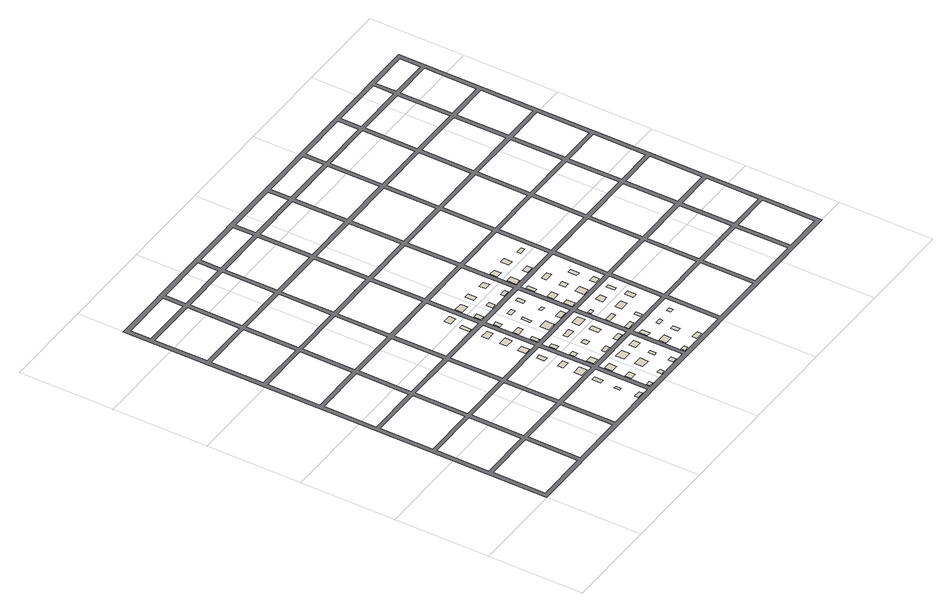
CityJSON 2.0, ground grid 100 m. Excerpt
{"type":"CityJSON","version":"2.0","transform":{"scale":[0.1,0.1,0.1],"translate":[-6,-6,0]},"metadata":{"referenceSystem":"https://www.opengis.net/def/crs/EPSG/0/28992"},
"CityObjects":{
"building1":{"type":"Building","attributes":{"roofType":"Pyramidal","yearOfConstruction":1986,"function":"Industrial","storeysAboveGround":1},"geometry":[{"type":"MultiSurface","lod":"0","boundaries":[[[0,1,2,3]]]}]},
"building2":{"type":"Building","attributes":{"roofType":"Flat","yearOfConstruction":2013,"function":"Residential","storeysAboveGround":5},"geometry":[{"type":"MultiSurface","lod":"0","boundaries":[[[4,5,6,7]]]}]},
"building3":{"type":"Building","attributes":{"roofType":"Gabled","yearOfConstruction":1951,"function":"Residential","storeysAboveGround":1},"geometry":[{"type":"MultiSurface","lod":"0","boundaries":[[[8,9,10,11]]]}]},
"building4":{"type":"Building","attributes":{"roofType":"Flat","yearOfConstruction":1975,"function":"Industrial","storeysAboveGround":4},"geometry":[{"type":"MultiSurface","lod":"0","boundaries":[[[12,13,14,15]]]}]},
"building5":{"type":"Building","attributes":{"roofType":"Flat","yearOfConstruction":1952,"function":"Residential","storeysAboveGround":2},"geometry":[{"type":"MultiSurface","lod":"0","boundaries":[[[16,17,18,19]]]}]},
"building6":{"type":"Building","attributes":{"roofType":"Flat","yearOfConstruction":1989,"function":"Residential","storeysAboveGround":5},"geometry":[{"type":"MultiSurface","lod":"0","boundaries":[[[20,21,22,23]]]}]},
"building7":{"type":"Building","attributes":{"roofType":"Pyramidal","yearOfConstruction":1963,"function":"Residential","storeysAboveGround":3},"geometry":[{"type":"MultiSurface","lod":"0","boundaries":[[[24,25,26,27]]]}]},
"building8":{"type":"Building","attributes":{"roofType":"Flat","yearOfConstruction":1955,"function":"Residential","storeysAboveGround":5},"geometry":[{"type":"MultiSurface","lod":"0","boundaries":[[[28,29,30,31]]]}]},
"building9":{"type":"Building","attributes":{"roofType":"Flat","yearOfConstruction":1998,"function":"Residential","storeysAboveGround":5},"geometry":[{"type":"MultiSurface","lod":"0","boundaries":[[[32,33,34,35]]]}]},
"building10":{"type":"Building","attributes":{"roofType":"Pyramidal","yearOfConstruction":1987,"function":"Residential","storeysAboveGround":2},"geometry":[{"type":"MultiSurface","lod":"0","boundaries":[[[36,37,38,39]]]}]},
"building11":{"type":"Building","attributes":{"roofType":"Shed","yearOfConstruction":1991,"function":"Residential","storeysAboveGround":1},"geometry":[{"type":"MultiSurface","lod":"0","boundaries":[[[40,41,42,43]]]}]},
"building12":{"type":"Building","attributes":{"roofType":"Flat","yearOfConstruction":1973,"function":"Residential","storeysAboveGround":5},"geometry":[{"type":"MultiSurface","lod":"0","boundaries":[[[44,45,46,47]]]}]},
"building13":{"type":"Building","attributes":{"roofType":"Flat","yearOfConstruction":1979,"function":"Residential","storeysAboveGround":5},"geometry":[{"type":"MultiSurface","lod":"0","boundaries":[[[48,49,50,51]]]}]},
"building14":{"type":"Building","attributes":{"roofType":"Flat","yearOfConstruction":1953,"function":"Residential","storeysAboveGround":2},"geometry":[{"type":"MultiSurface","lod":"0","boundaries":[[[52,53,54,55]]]}]},
"building15":{"type":"Building","attributes":{"roofType":"Shed","yearOfConstruction":1978,"function":"Residential","storeysAboveGround":1},"geometry":[{"type":"MultiSurface","lod":"0","boundaries":[[[56,57,58,59]]]}]},
"building16":{"type":"Building","attributes":{"roofType":"Hipped","yearOfConstruction":2014,"function":"Residential","storeysAboveGround":3},"geometry":[{"type":"MultiSurface","lod":"0","boundaries":[[[60,61,62,63]]]}]},
"building17":{"type":"Building","attributes":{"roofType":"Pyramidal","yearOfConstruction":1949,"function":"Residential","storeysAboveGround":1},"geometry":[{"type":"MultiSurface","lod":"0","boundaries":[[[64,65,66,67]]]}]},
"building18":{"type":"Building","attributes":{"roofType":"Flat","yearOfConstruction":1983,"function":"Residential","storeysAboveGround":4},"geometry":[{"type":"MultiSurface","lod":"0","boundaries":[[[68,69,70,71]]]}]},
"building19":{"type":"Building","attributes":{"roofType":"Flat","yearOfConstruction":1946,"function":"Residential","storeysAboveGround":1},"geometry":[{"type":"MultiSurface","lod":"0","boundaries":[[[72,73,74,75]]]}]},
"building20":{"type":"Building","attributes":{"roofType":"Flat","yearOfConstruction":1986,"function":"Residential","storeysAboveGround":2},"geometry":[{"type":"MultiSurface","lod":"0","boundaries":[[[76,77,78,79]]]}]},
"building21":{"type":"Building","attributes":{"roofType":"Shed","yearOfConstruction":1977,"function":"Residential","storeysAboveGround":3},"geometry":[{"type":"MultiSurface","lod":"0","boundaries":[[[80,81,82,83]]]}]},
"building22":{"type":"Building","attributes":{"roofType":"Hipped","yearOfConstruction":2005,"function":"Residential","storeysAboveGround":2},"geometry":[{"type":"MultiSurface","lod":"0","boundaries":[[[84,85,86,87]]]}]},
"building23":{"type":"Building","attributes":{"roofType":"Flat","yearOfConstruction":1967,"function":"Residential","storeysAboveGround":5},"geometry":[{"type":"MultiSurface","lod":"0","boundaries":[[[88,89,90,91]]]}]},
"building24":{"type":"Building","attributes":{"roofType":"Gabled","yearOfConstruction":1957,"function":"Residential","storeysAboveGround":2},"geometry":[{"type":"MultiSurface","lod":"0","boundaries":[[[92,93,94,95]]]}]},
"building25":{"type":"Building","attributes":{"roofType":"Pyramidal","yearOfConstruction":1960,"function":"Residential","storeysAboveGround":2},"geometry":[{"type":"MultiSurface","lod":"0","boundaries":[[[96,97,98,99]]]}]},
"building26":{"type":"Building","attributes":{"roofType":"Flat","yearOfConstruction":1988,"function":"Residential","storeysAboveGround":1},"geometry":[{"type":"MultiSurface","lod":"0","boundaries":[[[100,101,102,103]]]}]},
"building27":{"type":"Building","attributes":{"roofType":"Pyramidal","yearOfConstruction":2000,"function":"Residential","storeysAboveGround":3},"geometry":[{"type":"MultiSurface","lod":"0","boundaries":[[[104,105,106,107]]]}]},
"building28":{"type":"Building","attributes":{"roofType":"Hipped","yearOfConstruction":1998,"function":"Residential","storeysAboveGround":1},"geometry":[{"type":"MultiSurface","lod":"0","boundaries":[[[108,109,110,111]]]}]},
"building29":{"type":"Building","attributes":{"roofType":"Flat","yearOfConstruction":2010,"function":"Residential","storeysAboveGround":4},"geometry":[{"type":"MultiSurface","lod":"0","boundaries":[[[112,113,114,115]]]}]},
"building30":{"type":"Building","attributes":{"roofType":"Pyramidal","yearOfConstruction":2008,"function":"Residential","storeysAboveGround":3},"geometry":[{"type":"MultiSurface","lod":"0","boundaries":[[[116,117,118,119]]]}]},
"building31":{"type":"Building","attributes":{"roofType":"Shed","yearOfConstruction":1949,"function":"Residential","storeysAboveGround":2},"geometry":[{"type":"MultiSurface","lod":"0","boundaries":[[[120,121,122,123]]]}]},
"building32":{"type":"Building","attributes":{"roofType":"Hipped","yearOfConstruction":2008,"function":"Residential","storeysAboveGround":3},"geometry":[{"type":"MultiSurface","lod":"0","boundaries":[[[124,125,126,127]]]}]},
"building33":{"type":"Building","attributes":{"roofType":"Flat","yearOfConstruction":1967,"function":"Residential","storeysAboveGround":4},"geometry":[{"type":"MultiSurface","lod":"0","boundaries":[[[128,129,130,131]]]}]},
"building34":{"type":"Building","attributes":{"roofType":"Gabled","yearOfConstruction":1970,"function":"Industrial","storeysAboveGround":2},"geometry":[{"type":"MultiSurface","lod":"0","boundaries":[[[132,133,134,135]]]}]},
"building35":{"type":"Building","attributes":{"roofType":"Gabled","yearOfConstruction":1999,"function":"Residential","storeysAboveGround":3},"geometry":[{"type":"MultiSurface","lod":"0","boundaries":[[[136,137,138,139]]]}]},
"building36":{"type":"Building","attributes":{"roofType":"Shed","yearOfConstruction":2011,"function":"Industrial","storeysAboveGround":3},"geometry":[{"type":"MultiSurface","lod":"0","boundaries":[[[140,141,142,143]]]}]},
"building37":{"type":"Building","attributes":{"roofType":"Flat","yearOfConstruction":1990,"function":"Residential","storeysAboveGround":5},"geometry":[{"type":"MultiSurface","lod":"0","boundaries":[[[144,145,146,147]]]}]},
"building38":{"type":"Building","attributes":{"roofType":"Flat","yearOfConstruction":1992,"function":"Industrial","storeysAboveGround":4},"geometry":[{"type":"MultiSurface","lod":"0","boundaries":[[[148,149,150,151]]]}]},
"building39":{"type":"Building","attributes":{"roofType":"Shed","yearOfConstruction":1955,"function":"Residential","storeysAboveGround":2},"geometry":[{"type":"MultiSurface","lod":"0","boundaries":[[[152,153,154,155]]]}]},
"building40":{"type":"Building","attributes":{"roofType":"Flat","yearOfConstruction":2003,"function":"Residential","storeysAboveGround":2},"geometry":[{"type":"MultiSurface","lod":"0","boundaries":[[[156,157,158,159]]]}]},
"building41":{"type":"Building","attributes":{"roofType":"Flat","yearOfConstruction":1950,"function":"Residential","storeysAboveGround":5},"geometry":[{"type":"MultiSurface","lod":"0","boundaries":[[[160,161,162,163]]]}]},
"building42":{"type":"Building","attributes":{"roofType":"Flat","yearOfConstruction":1946,"function":"Residential","storeysAboveGround":4},"geometry":[{"type":"MultiSurface","lod":"0","boundaries":[[[164,165,166,167]]]}]},
"building43":{"type":"Building","attributes":{"roofType":"Shed","yearOfConstruction":2004,"function":"Residential","storeysAboveGround":2},"geometry":[{"type":"MultiSurface","lod":"0","boundaries":[[[168,169,170,171]]]}]},
"building44":{"type":"Building","attributes":{"roofType":"Shed","yearOfConstruction":1977,"function":"Residential","storeysAboveGround":3},"geometry":[{"type":"MultiSurface","lod":"0","boundaries":[[[172,173,174,175]]]}]},
"building45":{"type":"Building","attributes":{"roofType":"Flat","yearOfConstruction":1950,"function":"Residential","storeysAboveGround":2},"geometry":[{"type":"MultiSurface","lod":"0","boundaries":[[[176,177,178,179]]]}]},
"building46":{"type":"Building","attributes":{"roofType":"Pyramidal","yearOfConstruction":1986,"function":"Residential","storeysAboveGround":3},"geometry":[{"type":"MultiSurface","lod":"0","boundaries":[[[180,181,182,183]]]}]},
"building47":{"type":"Building","attributes":{"roofType":"Shed","yearOfConstruction":1958,"function":"Residential","storeysAboveGround":2},"geometry":[{"type":"MultiSurface","lod":"0","boundaries":[[[184,185,186,187]]]}]},
"building48":{"type":"Building","attributes":{"roofType":"Flat","yearOfConstruction":1989,"function":"Residential","storeysAboveGround":4},"geometry":[{"type":"MultiSurface","lod":"0","boundaries":[[[188,189,190,191]]]}]},
"building49":{"type":"Building","attributes":{"roofType":"Flat","yearOfConstruction":1990,"function":"Residential","storeysAboveGround":2},"geometry":[{"type":"MultiSurface","lod":"0","boundaries":[[[192,193,194,195]]]}]},
"building50":{"type":"Building","attributes":{"roofType":"Flat","yearOfConstruction":2012,"function":"Residential","storeysAboveGround":3},"geometry":[{"type":"MultiSurface","lod":"0","boundaries":[[[196,197,198,199]]]}]},
"building51":{"type":"Building","attributes":{"roofType":"Flat","yearOfConstruction":1945,"function":"Industrial","storeysAboveGround":3},"geometry":[{"type":"MultiSurface","lod":"0","boundaries":[[[200,201,202,203]]]}]},
"building52":{"type":"Building","attributes":{"roofType":"Gabled","yearOfConstruction":1974,"function":"Residential","storeysAboveGround":3},"geometry":[{"type":"MultiSurface","lod":"0","boundaries":[[[204,205,206,207]]]}]},
"building53":{"type":"Building","attributes":{"roofType":"Gabled","yearOfConstruction":2012,"function":"Residential","storeysAboveGround":2},"geometry":[{"type":"MultiSurface","lod":"0","boundaries":[[[208,209,210,211]]]}]},
"building54":{"type":"Building","attributes":{"roofType":"Flat","yearOfConstruction":1968,"function":"Residential","storeysAboveGround":4},"geometry":[{"type":"MultiSurface","lod":"0","boundaries":[[[212,213,214,215]]]}]},
"building55":{"type":"Building","attributes":{"roofType":"Hipped","yearOfConstruction":1966,"function":"Residential","storeysAboveGround":2},"geometry":[{"type":"MultiSurface","lod":"0","boundaries":[[[216,217,218,219]]]}]},
"building56":{"type":"Building","attributes":{"roofType":"Shed","yearOfConstruction":1962,"function":"Residential","storeysAboveGround":1},"geometry":[{"type":"MultiSurface","lod":"0","boundaries":[[[220,221,222,223]]]}]},
"building57":{"type":"Building","attributes":{"roofType":"Pyramidal","yearOfConstruction":1965,"function":"Residential","storeysAboveGround":2},"geometry":[{"type":"MultiSurface","lod":"0","boundaries":[[[224,225,226,227]]]}]},
"building58":{"type":"Building","attributes":{"roofType":"Hipped","yearOfConstruction":2012,"function":"Residential","storeysAboveGround":2},"geometry":[{"type":"MultiSurface","lod":"0","boundaries":[[[228,229,230,231]]]}]},
"building59":{"type":"Building","attributes":{"roofType":"Hipped","yearOfConstruction":2013,"function":"Residential","storeysAboveGround":3},"geometry":[{"type":"MultiSurface","lod":"0","boundaries":[[[232,233,234,235]]]}]},
"building60":{"type":"Building","attributes":{"roofType":"Pyramidal","yearOfConstruction":1984,"function":"Residential","storeysAboveGround":3},"geometry":[{"type":"MultiSurface","lod":"0","boundaries":[[[236,237,238,239]]]}]},
"building61":{"type":"Building","attributes":{"roofType":"Gabled","yearOfConstruction":1986,"function":"Residential","storeysAboveGround":1},"geometry":[{"type":"MultiSurface","lod":"0","boundaries":[[[240,241,242,243]]]}]},
"building62":{"type":"Building","attributes":{"roofType":"Flat","yearOfConstruction":2008,"function":"Residential","storeysAboveGround":4},"geometry":[{"type":"MultiSurface","lod":"0","boundaries":[[[244,245,246,247]]]}]},
"building63":{"type":"Building","attributes":{"roofType":"Flat","yearOfConstruction":1977,"function":"Residential","storeysAboveGround":4},"geometry":[{"type":"MultiSurface","lod":"0","boundaries":[[[248,249,250,251]]]}]},
"building64":{"type":"Building","attributes":{"roofType":"Flat","yearOfConstruction":2012,"function":"Residential","storeysAboveGround":5},"geometry":[{"type":"MultiSurface","lod":"0","boundaries":[[[252,253,254,255]]]}]},
"building65":{"type":"Building","attributes":{"roofType":"Flat","yearOfConstruction":1968,"function":"Residential","storeysAboveGround":1},"geometry":[{"type":"MultiSurface","lod":"0","boundaries":[[[256,257,258,259]]]}]},
"building66":{"type":"Building","attributes":{"roofType":"Pyramidal","yearOfConstruction":1968,"function":"Residential","storeysAboveGround":3},"geometry":[{"type":"MultiSurface","lod":"0","boundaries":[[[260,261,262,263]]]}]},
"building67":{"type":"Building","attributes":{"roofType":"Shed","yearOfConstruction":1974,"function":"Residential","storeysAboveGround":3},"geometry":[{"type":"MultiSurface","lod":"0","boundaries":[[[264,265,266,267]]]}]},
"building68":{"type":"Building","attributes":{"roofType":"Flat","yearOfConstruction":1986,"function":"Residential","storeysAboveGround":4},"geometry":[{"type":"MultiSurface","lod":"0","boundaries":[[[268,269,270,271]]]}]},
"building69":{"type":"Building","attributes":{"roofType":"Hipped","yearOfConstruction":1990,"function":"Residential","storeysAboveGround":1},"geometry":[{"type":"MultiSurface","lod":"0","boundaries":[[[272,273,274,275]]]}]},
"building70":{"type":"Building","attributes":{"roofType":"Flat","yearOfConstruction":1961,"function":"Residential","storeysAboveGround":4},"geometry":[{"type":"MultiSurface","lod":"0","boundaries":[[[276,277,278,279]]]}]},
"building71":{"type":"Building","attributes":{"roofType":"Hipped","yearOfConstruction":1953,"function":"Residential","storeysAboveGround":1},"geometry":[{"type":"MultiSurface","lod":"0","boundaries":[[[280,281,282,283]]]}]},
"building72":{"type":"Building","attributes":{"roofType":"Gabled","yearOfConstruction":1978,"function":"Industrial","storeysAboveGround":3},"geometry":[{"type":"MultiSurface","lod":"0","boundaries":[[[284,285,286,287]]]}]},
"road1":{"type":"Road","geometry":[{"type":"MultiSurface","lod":"1","boundaries":[[[288,289,290,291],[292,293,294,295],[296,297,298,299],[300,301,302,303],[304,305,306,307],[308,309,310,311],[312,313,314,315],[316,317,318,319],[320,321,322,323],[324,325,326,327],[328,329,330,331],[332,333,334,335],[336,337,338,339],[340,341,342,343],[344,345,346,347],[348,349,350,351],[352,353,354,355],[356,357,358,359],[360,361,362,363],[364,365,366,367],[368,369,370,371],[372,373,374,375],[376,377,378,379],[380,381,382,383],[384,385,386,387],[388,389,390,391],[392,393,394,395],[396,397,398,399],[400,401,402,403],[404,405,406,407],[408,409,410,411],[412,413,414,415],[416,417,418,419],[420,421,422,423],[424,425,426,427],[428,429,430,431],[432,433,434,435],[436,437,438,439],[440,441,442,443],[444,445,446,447],[448,449,450,451],[452,453,454,455],[456,457,458,459],[460,461,462,463],[464,465,466,467],[468,469,470,471],[472,473,474,475],[476,477,478,479],[480,481,482,483],[484,485,486,487],[488,489,490,491],[492,493,494,495],[496,497,498,499],[500,501,502,503],[504,505,506,507],[508,509,510,511],[512,513,514,515],[516,517,518,519],[520,521,522,523],[524,525,526,527],[528,529,530,531],[532,533,534,535],[536,537,538,539],[540,541,542,543],[544,545,546,547]]]}]}
},
"vertices":[
[1733,60,0],[1733,97,0],[1660,97,0],[1660,60,0],
[1691,260,0],[1691,314,0],[1660,314,0],[1660,260,0],
[1702,460,0],[1702,552,0],[1660,552,0],[1660,460,0],
[1907,60,0],[1907,95,0],[1860,95,0],[1860,60,0],
[1751,660,0],[1751,744,0],[1660,744,0],[1660,660,0],
[1746,860,0],[1746,916,0],[1660,916,0],[1660,860,0],
[1929,260,0],[1929,324,0],[1860,324,0],[1860,260,0],
[1706,1060,0],[1706,1143,0],[1660,1143,0],[1660,1060,0],
[1938,460,0],[1938,543,0],[1860,543,0],[1860,460,0],
[1730,1260,0],[1730,1343,0],[1660,1343,0],[1660,1260,0],
[1930,660,0],[1930,736,0],[1860,736,0],[1860,660,0],
[2107,60,0],[2107,105,0],[2060,105,0],[2060,60,0],
[1912,860,0],[1912,913,0],[1860,913,0],[1860,860,0],
[1749,1460,0],[1749,1533,0],[1660,1533,0],[1660,1460,0],
[2148,260,0],[2148,345,0],[2060,345,0],[2060,260,0],
[1903,1060,0],[1903,1132,0],[1860,1132,0],[1860,1060,0],
[1747,1660,0],[1747,1725,0],[1660,1725,0],[1660,1660,0],
[1697,1860,0],[1697,1959,0],[1660,1959,0],[1660,1860,0],
[2157,460,0],[2157,547,0],[2060,547,0],[2060,460,0],
[1899,1260,0],[1899,1337,0],[1860,1337,0],[1860,1260,0],
[2132,660,0],[2132,699,0],[2060,699,0],[2060,660,0],
[2309,60,0],[2309,114,0],[2260,114,0],[2260,60,0],
[1746,2060,0],[1746,2128,0],[1660,2128,0],[1660,2060,0],
[1943,1460,0],[1943,1514,0],[1860,1514,0],[1860,1460,0],
[2112,860,0],[2112,915,0],[2060,915,0],[2060,860,0],
[2292,260,0],[2292,327,0],[2260,327,0],[2260,260,0],
[1900,1660,0],[1900,1725,0],[1860,1725,0],[1860,1660,0],
[2158,1060,0],[2158,1110,0],[2060,1110,0],[2060,1060,0],
[2336,460,0],[2336,529,0],[2260,529,0],[2260,460,0],
[1909,1860,0],[1909,1934,0],[1860,1934,0],[1860,1860,0],
[2154,1260,0],[2154,1354,0],[2060,1354,0],[2060,1260,0],
[2346,660,0],[2346,700,0],[2260,700,0],[2260,660,0],
[2508,60,0],[2508,101,0],[2460,101,0],[2460,60,0],
[2090,1460,0],[2090,1556,0],[2060,1556,0],[2060,1460,0],
[1951,2060,0],[1951,2133,0],[1860,2133,0],[1860,2060,0],
[2315,860,0],[2315,956,0],[2260,956,0],[2260,860,0],
[2546,260,0],[2546,334,0],[2460,334,0],[2460,260,0],
[2128,1660,0],[2128,1705,0],[2060,1705,0],[2060,1660,0],
[2506,460,0],[2506,546,0],[2460,546,0],[2460,460,0],
[2357,1060,0],[2357,1139,0],[2260,1139,0],[2260,1060,0],
[2108,1860,0],[2108,1928,0],[2060,1928,0],[2060,1860,0],
[2347,1260,0],[2347,1314,0],[2260,1314,0],[2260,1260,0],
[2550,660,0],[2550,701,0],[2460,701,0],[2460,660,0],
[2112,2060,0],[2112,2151,0],[2060,2151,0],[2060,2060,0],
[2308,1460,0],[2308,1491,0],[2260,1491,0],[2260,1460,0],
[2743,60,0],[2743,108,0],[2660,108,0],[2660,60,0],
[2702,260,0],[2702,334,0],[2660,334,0],[2660,260,0],
[2560,860,0],[2560,905,0],[2460,905,0],[2460,860,0],
[2300,1660,0],[2300,1738,0],[2260,1738,0],[2260,1660,0],
[2506,1060,0],[2506,1094,0],[2460,1094,0],[2460,1060,0],
[2719,460,0],[2719,492,0],[2660,492,0],[2660,460,0],
[2328,1860,0],[2328,1896,0],[2260,1896,0],[2260,1860,0],
[2512,1260,0],[2512,1351,0],[2460,1351,0],[2460,1260,0],
[2696,660,0],[2696,728,0],[2660,728,0],[2660,660,0],
[2328,2060,0],[2328,2125,0],[2260,2125,0],[2260,2060,0],
[2537,1460,0],[2537,1528,0],[2460,1528,0],[2460,1460,0],
[2756,860,0],[2756,928,0],[2660,928,0],[2660,860,0],
[2495,1660,0],[2495,1751,0],[2460,1751,0],[2460,1660,0],
[2731,1060,0],[2731,1133,0],[2660,1133,0],[2660,1060,0],
[2903,460,0],[2903,504,0],[2860,504,0],[2860,460,0],
[2524,1860,0],[2524,1956,0],[2460,1956,0],[2460,1860,0],
[2734,1260,0],[2734,1352,0],[2660,1352,0],[2660,1260,0],
[2526,2060,0],[2526,2135,0],[2460,2135,0],[2460,2060,0],
[2712,1460,0],[2712,1524,0],[2660,1524,0],[2660,1460,0],
[2911,860,0],[2911,949,0],[2860,949,0],[2860,860,0],
[2893,1060,0],[2893,1146,0],[2860,1146,0],[2860,1060,0],
[2746,1660,0],[2746,1710,0],[2660,1710,0],[2660,1660,0],
[2738,1860,0],[2738,1911,0],[2660,1911,0],[2660,1860,0],
[2924,1260,0],[2924,1321,0],[2860,1321,0],[2860,1260,0],
[2717,2060,0],[2717,2146,0],[2660,2146,0],[2660,2060,0],
[2902,1460,0],[2902,1552,0],[2860,1552,0],[2860,1460,0],
[2931,2060,0],[2931,2096,0],[2860,2096,0],[2860,2060,0],
[4710,0,0],[4710,4510,0],[0,4510,0],[0,0,0],[50,600,0],[600,600,0],[600,50,0],[50,50,0],[50,1200,0],[600,1200,0],[600,650,0],[50,650,0],[50,1800,0],[600,1800,0],[600,1250,0],[50,1250,0],[50,2400,0],[600,2400,0],[600,1850,0],[50,1850,0],[50,3000,0],[600,3000,0],[600,2450,0],[50,2450,0],[50,3600,0],[600,3600,0],[600,3050,0],[50,3050,0],[50,4200,0],[600,4200,0],[600,3650,0],[50,3650,0],[50,4460,0],[600,4460,0],[600,4250,0],[50,4250,0],[650,600,0],[1200,600,0],[1200,50,0],[650,50,0],[650,1200,0],[1200,1200,0],[1200,650,0],[650,650,0],[650,1800,0],[1200,1800,0],[1200,1250,0],[650,1250,0],[650,2400,0],[1200,2400,0],[1200,1850,0],[650,1850,0],[650,3000,0],[1200,3000,0],[1200,2450,0],[650,2450,0],[650,3600,0],[1200,3600,0],[1200,3050,0],[650,3050,0],[650,4200,0],[1200,4200,0],[1200,3650,0],[650,3650,0],[650,4460,0],[1200,4460,0],[1200,4250,0],[650,4250,0],[1250,600,0],[1800,600,0],[1800,50,0],[1250,50,0],[1250,1200,0],[1800,1200,0],[1800,650,0],[1250,650,0],[1250,1800,0],[1800,1800,0],[1800,1250,0],[1250,1250,0],[1250,2400,0],[1800,2400,0],[1800,1850,0],[1250,1850,0],[1250,3000,0],[1800,3000,0],[1800,2450,0],[1250,2450,0],[1250,3600,0],[1800,3600,0],[1800,3050,0],[1250,3050,0],[1250,4200,0],[1800,4200,0],[1800,3650,0],[1250,3650,0],[1250,4460,0],[1800,4460,0],[1800,4250,0],[1250,4250,0],[1850,600,0],[2400,600,0],[2400,50,0],[1850,50,0],[1850,1200,0],[2400,1200,0],[2400,650,0],[1850,650,0],[1850,1800,0],[2400,1800,0],[2400,1250,0],[1850,1250,0],[1850,2400,0],[2400,2400,0],[2400,1850,0],[1850,1850,0],[1850,3000,0],[2400,3000,0],[2400,2450,0],[1850,2450,0],[1850,3600,0],[2400,3600,0],[2400,3050,0],[1850,3050,0],[1850,4200,0],[2400,4200,0],[2400,3650,0],[1850,3650,0],[1850,4460,0],[2400,4460,0],[2400,4250,0],[1850,4250,0],[2450,600,0],[3000,600,0],[3000,50,0],[2450,50,0],[2450,1200,0],[3000,1200,0],[3000,650,0],[2450,650,0],[2450,1800,0],[3000,1800,0],[3000,1250,0],[2450,1250,0],[2450,2400,0],[3000,2400,0],[3000,1850,0],[2450,1850,0],[2450,3000,0],[3000,3000,0],[3000,2450,0],[2450,2450,0],[2450,3600,0],[3000,3600,0],[3000,3050,0],[2450,3050,0],[2450,4200,0],[3000,4200,0],[3000,3650,0],[2450,3650,0],[2450,4460,0],[3000,4460,0],[3000,4250,0],[2450,4250,0],[3050,600,0],[3600,600,0],[3600,50,0],[3050,50,0],[3050,1200,0],[3600,1200,0],[3600,650,0],[3050,650,0],[3050,1800,0],[3600,1800,0],[3600,1250,0],[3050,1250,0],[3050,2400,0],[3600,2400,0],[3600,1850,0],[3050,1850,0],[3050,3000,0],[3600,3000,0],[3600,2450,0],[3050,2450,0],[3050,3600,0],[3600,3600,0],[3600,3050,0],[3050,3050,0],[3050,4200,0],[3600,4200,0],[3600,3650,0],[3050,3650,0],[3050,4460,0],[3600,4460,0],[3600,4250,0],[3050,4250,0],[3650,600,0],[4200,600,0],[4200,50,0],[3650,50,0],[3650,1200,0],[4200,1200,0],[4200,650,0],[3650,650,0],[3650,1800,0],[4200,1800,0],[4200,1250,0],[3650,1250,0],[3650,2400,0],[4200,2400,0],[4200,1850,0],[3650,1850,0],[3650,3000,0],[4200,3000,0],[4200,2450,0],[3650,2450,0],[3650,3600,0],[4200,3600,0],[4200,3050,0],[3650,3050,0],[3650,4200,0],[4200,4200,0],[4200,3650,0],[3650,3650,0],[3650,4460,0],[4200,4460,0],[4200,4250,0],[3650,4250,0],[4250,600,0],[4660,600,0],[4660,50,0],[4250,50,0],[4250,1200,0],[4660,1200,0],[4660,650,0],[4250,650,0],[4250,1800,0],[4660,1800,0],[4660,1250,0],[4250,1250,0],[4250,2400,0],[4660,2400,0],[4660,1850,0],[4250,1850,0],[4250,3000,0],[4660,3000,0],[4660,2450,0],[4250,2450,0],[4250,3600,0],[4660,3600,0],[4660,3050,0],[4250,3050,0],[4250,4200,0],[4660,4200,0],[4660,3650,0],[4250,3650,0],[4250,4460,0],[4660,4460,0],[4660,4250,0],[4250,4250,0]
]}
